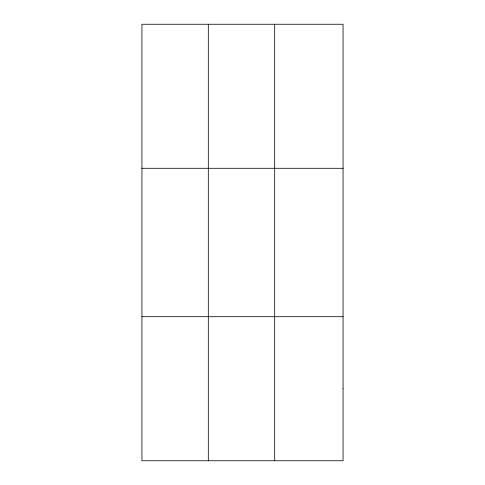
<?xml version="1.0" encoding="UTF-8"?>
<svg xmlns="http://www.w3.org/2000/svg" width="485" height="485" viewBox="0 0 485 485"><rect width="100%" height="100%" fill="white"/><g stroke="black" fill="none" stroke-linecap="round" stroke-linejoin="round"><path stroke-width="0.73" d="M208.308 24.25L208.308 460.75M274.68 24.25L274.68 460.75M141.929 168.295L343.071 168.295M141.929 316.705L343.071 316.705M343.071 388.728L343.071 460.75L141.929 460.75L141.929 24.25L343.071 24.25L343.071 388.728"/></g></svg>
